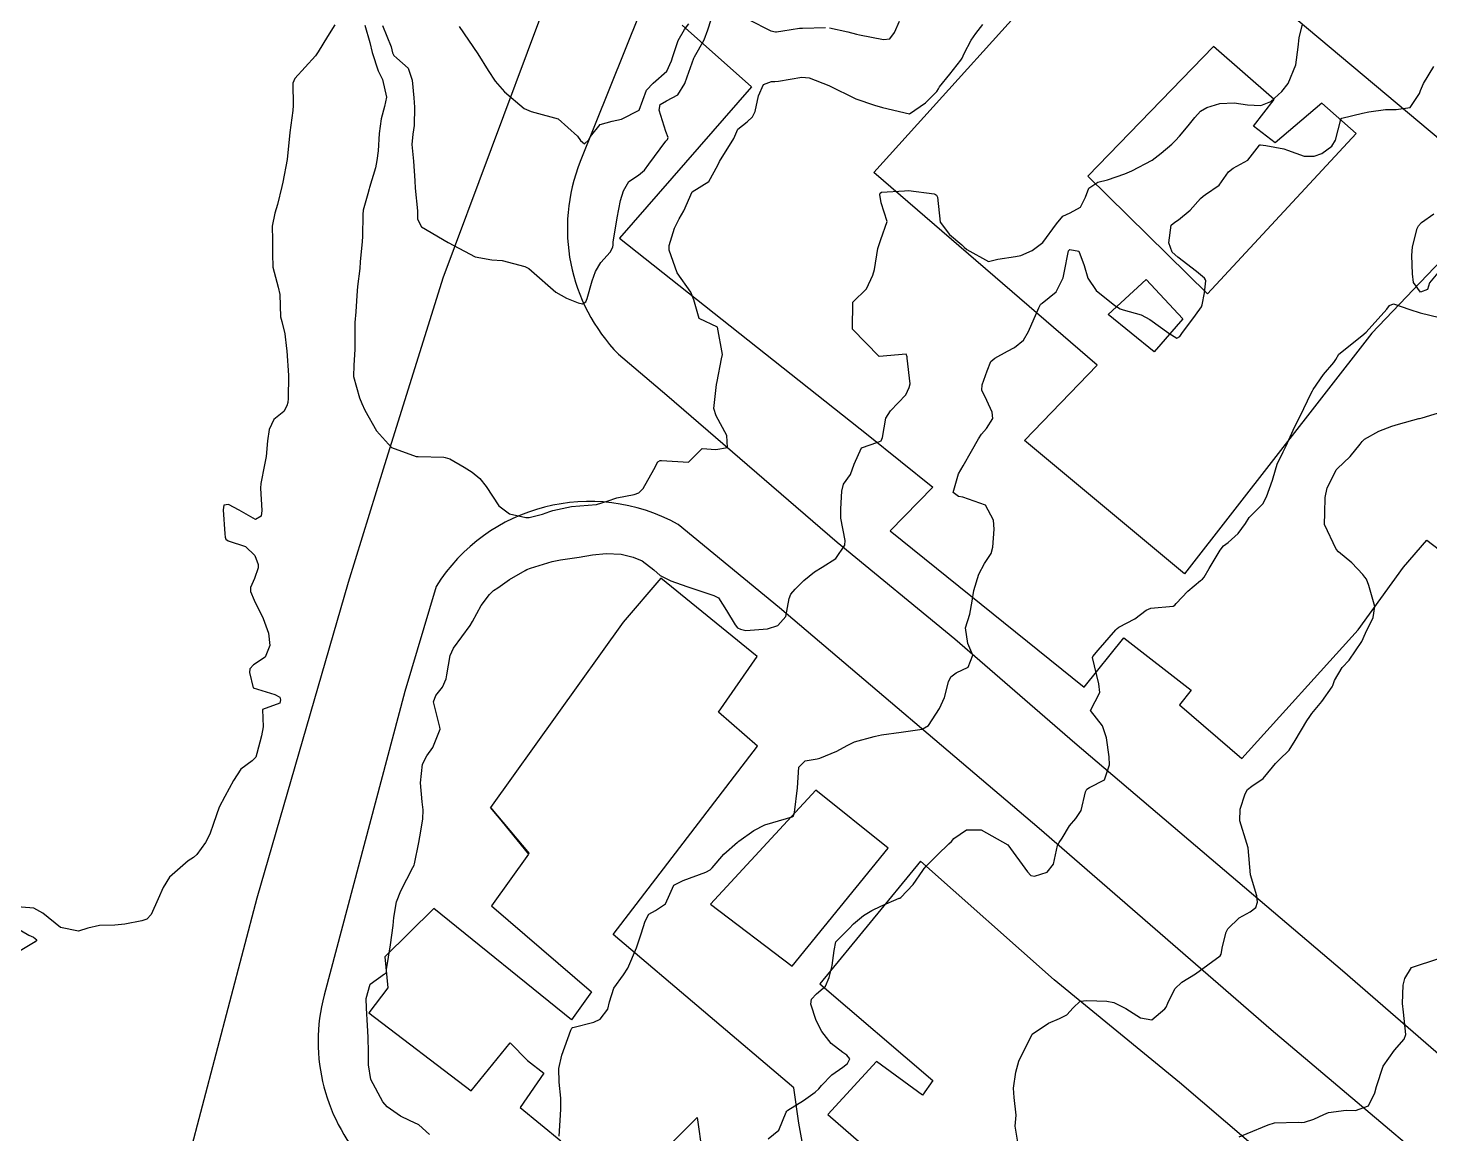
# Model space of a CAD drawing. Header units: metres. Extents: x 318500 to 325275, y 7408834 to 7428799.
# Drawn here: x 320253.2 to 320357, y 7414077.7 to 7414159.6 of the extents above; entities that cross this region are included whole.
import ezdxf

# ---------------------------------------------------------------- set-up
doc = ezdxf.new("R2010")
doc.units = ezdxf.units.M
doc.header["$MEASUREMENT"] = 0
for name, color, linetype in [('Curvas de Nivel 1m', 11, 'Continuous'), ('Curvas de Nivel 5m', 15, 'Continuous'), ('Edificações', 30, 'Continuous'), ('Linha Férrea', 20, 'Continuous'), ('Vias Primárias', 230, 'Continuous')]:
    doc.layers.add(name, color=color, linetype=linetype)

msp = doc.modelspace()

# ---------------------------------------------------------------- linework, layer by layer
at = {"layer": 'Curvas de Nivel 1m', "flags": 128}
for points, elevation in [([(320275.95, 7414159.81), (320275.4, 7414158.96), (320274.72, 7414157.83), (320274.53, 7414157.52), (320272.98, 7414155.85), (320272.85, 7414155.51), (320272.88, 7414153.85), (320272.85, 7414153.47), (320272.61, 7414151.86), (320272.43, 7414149.86), (320272.1, 7414148.17), (320272.03, 7414147.86), (320271.71, 7414146.53), (320271.52, 7414145.87), (320271.32, 7414144.91), (320271.33, 7414143.87), (320271.35, 7414142.86), (320271.37, 7414141.87), (320271.76, 7414140.4), (320271.89, 7414139.86), (320271.94, 7414138.2), (320272.02, 7414137.86), (320272.26, 7414136.96), (320272.38, 7414135.86), (320272.39, 7414135.7), (320272.52, 7414133.86), (320272.5, 7414132.16), (320272.47, 7414131.86), (320272.41, 7414131.63), (320272.18, 7414131.19), (320271.43, 7414130.6), (320271.08, 7414129.87), (320270.98, 7414129.04), (320270.87, 7414127.87), (320270.74, 7414127.25), (320270.47, 7414125.88), (320270.45, 7414125.53), (320270.55, 7414123.88), (320270.49, 7414123.46), (320270.07, 7414123.2), (320268.87, 7414123.9), (320268.09, 7414124.32), (320267.74, 7414124.26), (320267.68, 7414123.92), (320267.82, 7414122.14), (320267.84, 7414121.91), (320267.89, 7414121.76), (320268.05, 7414121.64), (320269.35, 7414121.2), (320270.04, 7414120.54), (320270.28, 7414119.88), (320270.29, 7414119.62), (320270.01, 7414118.83), (320269.72, 7414118.17), (320269.72, 7414117.88), (320269.99, 7414117.23), (320270.66, 7414115.87), (320271.04, 7414114.79), (320271.13, 7414113.87), (320270.8, 7414113.01), (320269.93, 7414112.45), (320269.66, 7414112.15), (320269.63, 7414111.88), (320269.9, 7414110.76), (320271.5, 7414110.26), (320271.89, 7414110.07), (320271.94, 7414109.86), (320271.89, 7414109.61), (320270.61, 7414109.15), (320270.65, 7414107.87), (320270.53, 7414107.2), (320270.18, 7414105.88), (320270.1, 7414105.61), (320269.83, 7414105.34), (320268.99, 7414104.73), (320268.46, 7414103.9), (320267.8, 7414102.71), (320267.38, 7414101.92), (320266.97, 7414100.72), (320266.7, 7414099.92), (320266.37, 7414099.31), (320265.74, 7414098.42), (320265.48, 7414098.18), (320265.1, 7414097.94), (320263.72, 7414096.73), (320263.24, 7414095.97), (320262.87, 7414095.14), (320262.37, 7414093.98), (320262.04, 7414093.62), (320261.67, 7414093.51), (320260.4, 7414093.27), (320259.67, 7414093.19), (320258.54, 7414093.16), (320257.66, 7414092.95), (320256.97, 7414092.75), (320255.66, 7414093.01), (320254.34, 7414094.08), (320253.68, 7414094.44), (320252.14, 7414094.57)], 736), ([(320282.96, 7414077.7), (320282.18, 7414078.41), (320281.48, 7414078.72), (320280.8, 7414079.05), (320279.83, 7414079.74), (320279.5, 7414080.11), (320278.62, 7414081.76), (320278.45, 7414082.85), (320278.45, 7414083.76), (320278.42, 7414084.9), (320278.38, 7414085.76), (320278.3, 7414087.05), (320278.28, 7414087.76), (320278.56, 7414088.82), (320279.63, 7414089.58), (320279.74, 7414089.64), (320279.77, 7414089.75), (320279.78, 7414089.9), (320280.07, 7414091.74), (320280.26, 7414093.16), (320280.32, 7414093.74), (320280.52, 7414094.91), (320280.84, 7414095.73), (320281.73, 7414097.45), (320281.82, 7414097.63), (320281.85, 7414097.72), (320282.17, 7414099.3), (320282.24, 7414099.72), (320282.46, 7414101.04), (320282.5, 7414101.71), (320282.41, 7414102.32), (320282.29, 7414103.72), (320282.44, 7414105.1), (320282.76, 7414105.71), (320283.21, 7414106.34), (320283.75, 7414107.7), (320283.73, 7414107.84), (320283.25, 7414109.71), (320283.43, 7414110.18), (320283.91, 7414110.79), (320284.19, 7414111.42), (320284.25, 7414111.7), (320284.49, 7414113.14), (320284.73, 7414113.69), (320285.97, 7414115.36), (320286.15, 7414115.67), (320286.79, 7414116.85), (320287.39, 7414117.65), (320287.7, 7414117.94), (320288.01, 7414118.15), (320288.89, 7414118.76), (320290.03, 7414119.44), (320290.15, 7414119.5), (320290.44, 7414119.61), (320292.04, 7414120.1), (320292.66, 7414120.21), (320294.04, 7414120.43), (320295.01, 7414120.58), (320296.04, 7414120.68), (320297.15, 7414120.63), (320298.04, 7414120.42), (320298.7, 7414120.16), (320299.56, 7414119.49), (320300.02, 7414119.06), (320300.83, 7414118.66), (320302.01, 7414118.26), (320303.77, 7414117.66), (320304, 7414117.59), (320304.34, 7414117.42), (320304.93, 7414116.47), (320305.58, 7414115.41), (320305.76, 7414115.19), (320305.97, 7414115.08), (320306.37, 7414114.99), (320307.97, 7414115.11), (320308.75, 7414115.37), (320309.32, 7414116.02), (320309.58, 7414117.36), (320309.69, 7414117.67), (320310.01, 7414118.06), (320310.67, 7414118.69), (320311.45, 7414119.33), (320312.03, 7414119.68), (320313.02, 7414120.33), (320313.69, 7414121.3), (320313.71, 7414121.65), (320313.41, 7414123.31), (320313.4, 7414124), (320313.47, 7414125.31), (320313.61, 7414125.81), (320314.12, 7414126.54), (320314.39, 7414127.3), (320314.93, 7414128.5), (320316.15, 7414128.92), (320316.39, 7414129.03), (320316.48, 7414129.27), (320316.74, 7414130.7), (320317.08, 7414131.26), (320318.2, 7414132.44), (320318.47, 7414132.97), (320318.53, 7414133.24), (320318.32, 7414135.15), (320318.31, 7414135.24), (320318.24, 7414135.44), (320316.24, 7414135.27), (320314.27, 7414137.3), (320314.29, 7414139.3), (320315.31, 7414140.28), (320315.78, 7414141.28), (320315.89, 7414141.71), (320316.15, 7414143.27), (320316.36, 7414143.93), (320316.83, 7414145.26), (320316.39, 7414146.65), (320316.28, 7414147.27), (320316.3, 7414147.37), (320316.4, 7414147.42), (320318.12, 7414147.53), (320318.4, 7414147.55), (320320.32, 7414147.3), (320320.4, 7414147.27), (320320.47, 7414147.22), (320320.55, 7414147.07), (320320.76, 7414145.21), (320321.45, 7414144.29), (320322.35, 7414143.54), (320322.53, 7414143.37), (320322.72, 7414143.18), (320324.34, 7414142.29), (320325.02, 7414142.48), (320326.34, 7414142.67), (320326.73, 7414142.75), (320327.56, 7414143.12), (320328.36, 7414143.71), (320329.36, 7414145.1), (320329.82, 7414145.65), (320330.38, 7414145.9), (320331.13, 7414146.33), (320331.5, 7414147.07), (320331.75, 7414147.72), (320332.42, 7414148.18), (320333.13, 7414148.34), (320334.43, 7414148.79), (320334.59, 7414148.86), (320334.95, 7414149.02), (320336.44, 7414149.81), (320337.12, 7414150.31), (320337.9, 7414150.99), (320338.18, 7414151.26), (320338.46, 7414151.58), (320339.11, 7414152.33), (320339.59, 7414152.96), (320340.02, 7414153.42), (320340.49, 7414153.7), (320341.44, 7414153.99), (320342.5, 7414154.05), (320343.5, 7414153.9), (320344.49, 7414153.85), (320345.23, 7414154.15), (320346.05, 7414154.88), (320346.52, 7414155.48), (320347.08, 7414156.86), (320347.24, 7414158.17), (320347.32, 7414158.86), (320347.56, 7414159.87)], 736), ([(320279.48, 7414159.77), (320280.11, 7414158.18), (320280.22, 7414157.75), (320280.31, 7414157.54), (320280.53, 7414157.36), (320281.39, 7414156.61), (320281.68, 7414155.73), (320281.81, 7414154.41), (320281.85, 7414153.73), (320281.82, 7414152.37), (320281.73, 7414151.73), (320281.66, 7414150.95), (320281.77, 7414149.73), (320281.88, 7414148.26), (320281.89, 7414147.73), (320282.06, 7414146.04), (320282.06, 7414145.72), (320282.07, 7414145.43), (320282.36, 7414144.86), (320284.35, 7414143.7), (320286.33, 7414142.64), (320287.56, 7414142.43), (320288.33, 7414142.37), (320290.02, 7414141.93), (320290.32, 7414141.78), (320290.51, 7414141.62), (320292.3, 7414140.03), (320293.1, 7414139.58), (320293.97, 7414139.25), (320294.29, 7414139.17), (320294.53, 7414139.31), (320294.62, 7414139.56), (320294.99, 7414140.87), (320295.25, 7414141.55), (320295.65, 7414142.22), (320296.34, 7414142.98), (320296.53, 7414143.36), (320296.54, 7414143.54), (320296.55, 7414143.74), (320296.84, 7414145.53), (320297.1, 7414146.82), (320297.31, 7414147.53), (320297.71, 7414148.22), (320298.42, 7414148.7), (320298.88, 7414149.05), (320299.19, 7414149.5), (320300.45, 7414151.21), (320300.58, 7414151.34), (320300.63, 7414151.48), (320300.46, 7414151.92), (320299.95, 7414153.49), (320300.04, 7414153.93), (320300.49, 7414154.19), (320301.33, 7414154.64), (320301.85, 7414155.47), (320302.02, 7414155.96), (320302.53, 7414157.36), (320302.58, 7414157.46), (320303.29, 7414158.71), (320303.55, 7414159.45), (320303.8, 7414160.21)], 734), ([(320285.15, 7414159.69), (320286.53, 7414157.67), (320287.29, 7414156.43), (320287.83, 7414155.65), (320288.5, 7414154.85), (320289.96, 7414153.63), (320290.48, 7414153.39), (320290.76, 7414153.33), (320292.47, 7414152.85), (320293.91, 7414151.57), (320294.13, 7414151.25), (320294.44, 7414151.02), (320294.73, 7414151.28), (320294.88, 7414151.56), (320295.58, 7414152.43), (320296.47, 7414152.68), (320297.16, 7414152.84), (320298.48, 7414153.51), (320299.02, 7414154.98), (320299.52, 7414155.49), (320300.52, 7414156.38), (320300.87, 7414157.14), (320300.96, 7414157.48), (320301.36, 7414158.66), (320301.82, 7414159.47), (320302.15, 7414159.88)], 733), ([(320306.57, 7414160.2), (320308.22, 7414159.38), (320308.56, 7414159.3), (320308.64, 7414159.3), (320309.11, 7414159.37), (320310.35, 7414159.56), (320310.56, 7414159.58), (320312.27, 7414159.62)], 734), ([(320312.56, 7414159.59), (320313.91, 7414159.31), (320314.56, 7414159.13), (320314.78, 7414159.08), (320316.55, 7414158.73), (320317.03, 7414158.79), (320317.37, 7414159.26), (320317.74, 7414160.09)], 734), ([(320292.55, 7414077.57), (320292.64, 7414078.73), (320292.68, 7414079.57), (320292.68, 7414080.39), (320292.56, 7414081.57), (320292.54, 7414082.57), (320292.76, 7414083.57), (320293.43, 7414085.42), (320293.5, 7414085.56), (320293.53, 7414085.6), (320293.57, 7414085.62), (320295.12, 7414086), (320295.58, 7414086.22), (320296.16, 7414086.96), (320296.27, 7414087.52), (320296.61, 7414088.53), (320297.31, 7414089.51), (320297.63, 7414090), (320298.28, 7414091.5), (320298.62, 7414092.55), (320298.92, 7414093.49), (320299.19, 7414093.99), (320299.69, 7414094.26), (320300.42, 7414094.76), (320300.74, 7414095.47), (320301.03, 7414096.15), (320301.72, 7414096.5), (320303.4, 7414097.11), (320303.73, 7414097.28), (320303.89, 7414097.43), (320304.73, 7414098.43), (320305.76, 7414099.32), (320305.8, 7414099.36), (320305.86, 7414099.4), (320306.96, 7414100.2), (320307.78, 7414100.6), (320308.38, 7414100.77), (320309.79, 7414101.19), (320309.89, 7414101.25), (320309.93, 7414101.35), (320309.96, 7414101.51), (320310.2, 7414103.34), (320310.29, 7414104.88), (320310.75, 7414105.34), (320311.66, 7414105.5), (320311.84, 7414105.54), (320313.11, 7414106.05), (320313.86, 7414106.47), (320314.42, 7414106.74), (320315.87, 7414107.15), (320315.96, 7414107.18), (320316.42, 7414107.26), (320317.87, 7414107.47), (320319.42, 7414107.68), (320319.88, 7414107.97), (320320.7, 7414109.21), (320321.08, 7414110.03), (320321.38, 7414111.2), (320321.55, 7414111.57), (320321.93, 7414111.86), (320322.83, 7414112.28), (320323.17, 7414113.17), (320322.81, 7414114.03), (320322.64, 7414115.18), (320322.95, 7414116.21), (320323.13, 7414117.17), (320323.24, 7414117.95), (320323.62, 7414119.17), (320324.04, 7414119.95), (320324.53, 7414120.68), (320324.66, 7414121.15), (320324.74, 7414122.49), (320324.69, 7414123.15), (320324.1, 7414124.26), (320322.43, 7414124.86), (320322.11, 7414124.92), (320321.71, 7414125.2), (320322.12, 7414126.59), (320322.45, 7414127.19), (320323.06, 7414128.27), (320323.59, 7414129.17), (320323.82, 7414129.51), (320324.17, 7414129.94), (320324.65, 7414130.69), (320324.61, 7414131.16), (320324.2, 7414132.02), (320323.83, 7414132.79), (320323.86, 7414133.17), (320324.23, 7414134.21), (320324.5, 7414134.89), (320324.81, 7414135.15), (320325.74, 7414135.66), (320326.25, 7414135.94), (320326.92, 7414136.48), (320327.29, 7414137.12), (320328.05, 7414138.87), (320328.19, 7414139.11), (320328.23, 7414139.17), (320328.29, 7414139.21), (320329.34, 7414140.06), (320329.85, 7414141.09), (320329.94, 7414141.47), (320330.25, 7414143.08), (320330.35, 7414143.19), (320331.01, 7414143.07), (320331.41, 7414142), (320331.67, 7414141.07), (320332.31, 7414140.15), (320333.67, 7414139.04), (320334.07, 7414138.81), (320334.29, 7414138.73), (320335.62, 7414138.35), (320336.28, 7414138.02), (320337.68, 7414136.99), (320338.26, 7414136.63), (320338.49, 7414136.75), (320338.65, 7414136.97), (320339.65, 7414138.33), (320340.1, 7414138.95), (320340.15, 7414139.09), (320340.31, 7414139.98), (320340.41, 7414140.86), (320340.4, 7414140.95), (320340.32, 7414141.07), (320339.72, 7414141.57), (320338.34, 7414142.61), (320337.92, 7414142.98), (320337.67, 7414143.68), (320337.86, 7414144.99), (320338.13, 7414145.22), (320338.38, 7414145.38), (320339.25, 7414146.1), (320340.01, 7414146.96), (320340.22, 7414147.14), (320340.4, 7414147.26), (320341.4, 7414147.95), (320342.09, 7414148.93), (320342.43, 7414149.21), (320343.53, 7414149.81), (320344.38, 7414150.9), (320344.42, 7414150.93), (320344.45, 7414150.93), (320344.86, 7414150.89), (320346.2, 7414150.63), (320346.45, 7414150.55), (320347.69, 7414150.1), (320348.44, 7414150.1), (320348.99, 7414150.29), (320349.74, 7414150.83), (320350.01, 7414151.27), (320350.4, 7414152.82), (320350.42, 7414152.88), (320350.48, 7414152.91), (320352.01, 7414153.28), (320352.49, 7414153.37), (320353.7, 7414153.56), (320354.49, 7414153.56), (320355.54, 7414153.7), (320356.23, 7414154.74), (320356.3, 7414154.96), (320356.52, 7414155.47), (320357.29, 7414156.73)], 737), ([(320357.59, 7414141.46), (320356.98, 7414140.73), (320356.81, 7414140.24), (320356.31, 7414140.02), (320355.78, 7414140.75), (320355.7, 7414141.38), (320355.65, 7414142.75), (320355.71, 7414143.39), (320356.06, 7414144.74), (320356.16, 7414144.95), (320356.38, 7414145.19), (320357.28, 7414145.83)], 738), ([(320308.02, 7414077.36), (320308.81, 7414078.02), (320309.36, 7414079.35), (320309.41, 7414079.43), (320309.49, 7414079.49), (320310.63, 7414080.21), (320311.51, 7414080.83), (320311.77, 7414081.06), (320311.97, 7414081.31), (320312.73, 7414082.11), (320313.54, 7414082.68), (320313.9, 7414082.94), (320314.06, 7414083.28), (320313.84, 7414083.57), (320313.55, 7414083.76), (320312.68, 7414084.43), (320312, 7414085.32), (320311.58, 7414086.14), (320311.18, 7414087.33), (320311.22, 7414087.71), (320311.61, 7414088.09), (320312.27, 7414088.66), (320312.54, 7414089.31), (320312.75, 7414090.2), (320312.9, 7414091.31), (320313.03, 7414091.94), (320313.67, 7414092.6), (320314.03, 7414092.94), (320314.33, 7414093.29), (320315.07, 7414093.9), (320315.7, 7414094.28), (320316.36, 7414094.6), (320317.71, 7414095.17), (320317.76, 7414095.19), (320317.83, 7414095.24), (320318.76, 7414096.19), (320319.46, 7414097.22), (320319.57, 7414097.39), (320319.74, 7414097.58), (320320.56, 7414098.39), (320321.4, 7414099.2), (320321.58, 7414099.38), (320321.77, 7414099.59), (320322.7, 7414100.25), (320323.78, 7414100.23), (320325.76, 7414099.14), (320327.21, 7414097.12), (320327.46, 7414096.85), (320327.73, 7414096.81), (320328.67, 7414097.1), (320329.14, 7414097.69), (320329.44, 7414099.08), (320329.55, 7414099.29), (320329.77, 7414099.63), (320330.33, 7414100.53), (320330.8, 7414101.07), (320331.19, 7414101.68), (320331.52, 7414103.06), (320331.61, 7414103.26), (320331.81, 7414103.37), (320332.92, 7414103.94), (320333.28, 7414105.04), (320333.25, 7414105.64), (320333.06, 7414107.04), (320332.77, 7414107.94), (320331.89, 7414109.06), (320332.56, 7414110.4), (320332.5, 7414111.05), (320332.02, 7414112.99), (320332.04, 7414113.06), (320332.44, 7414113.54), (320333.76, 7414115.03), (320333.86, 7414115.15), (320333.97, 7414115.23), (320335.15, 7414115.85), (320335.99, 7414116.49), (320336.35, 7414116.64), (320338, 7414116.8), (320338.11, 7414116.86), (320338.21, 7414116.98), (320339.08, 7414117.9), (320340.03, 7414118.68), (320340.17, 7414118.8), (320340.28, 7414118.95), (320340.66, 7414119.57), (320341.48, 7414120.93), (320341.73, 7414121.25), (320342.06, 7414121.51), (320342.81, 7414122.17), (320343.35, 7414122.91), (320343.63, 7414123.36), (320344.09, 7414123.82), (320344.63, 7414124.37), (320344.9, 7414124.89), (320345.35, 7414126.11), (320345.57, 7414126.88), (320345.7, 7414127.31), (320346.15, 7414128.22), (320346.37, 7414128.65), (320346.47, 7414128.87), (320346.98, 7414130.05), (320347.39, 7414130.85), (320348.21, 7414132.56), (320348.3, 7414132.74), (320348.36, 7414132.84), (320349.13, 7414133.93), (320349.89, 7414134.82), (320350.03, 7414135.04), (320350.25, 7414135.44), (320351.96, 7414136.79), (320352.27, 7414137.07), (320353.8, 7414138.77), (320354.02, 7414139.04), (320354.3, 7414139.18), (320355.51, 7414138.75), (320356.29, 7414138.5), (320357.71, 7414138.15)], 738), ([(320326.51, 7414077.12), (320326.31, 7414078.3), (320326.37, 7414079.12), (320326.22, 7414080.42), (320326.19, 7414081.13), (320326.36, 7414082.31), (320326.58, 7414083.12), (320327.57, 7414085.11), (320328.76, 7414085.92), (320329.59, 7414086.27), (320330.12, 7414086.54), (320330.59, 7414087.07), (320331.12, 7414087.55), (320331.61, 7414087.62), (320333.09, 7414087.56), (320333.61, 7414087.46), (320334.49, 7414087.02), (320335.59, 7414086.33), (320336.41, 7414086.17), (320337.37, 7414086.98), (320337.47, 7414087.12), (320337.61, 7414087.4), (320338.12, 7414088.48), (320338.65, 7414088.96), (320339.64, 7414089.57), (320341.47, 7414090.92), (320341.55, 7414091.03), (320341.66, 7414091.6), (320341.92, 7414092.67), (320342.04, 7414092.92), (320342.87, 7414093.73), (320343.7, 7414094.16), (320344.11, 7414094.49), (320344.24, 7414094.89), (320344.19, 7414095.36), (320343.73, 7414096.9), (320343.54, 7414098.9), (320343.45, 7414099.22), (320342.93, 7414100.91), (320342.95, 7414101.76), (320343.32, 7414102.9), (320343.49, 7414103.22), (320343.82, 7414103.47), (320344.66, 7414104.05), (320345.36, 7414104.88), (320345.56, 7414105.16), (320345.85, 7414105.41), (320346.59, 7414106.13), (320347.03, 7414106.85), (320347.88, 7414108.3), (320348.1, 7414108.62), (320348.26, 7414108.84), (320349, 7414109.74), (320349.76, 7414110.82), (320349.81, 7414110.93), (320349.93, 7414111.3), (320350.5, 7414112.25), (320351.03, 7414112.8), (320351.96, 7414114.19), (320352.23, 7414114.79), (320352.81, 7414115.96), (320352.92, 7414116.78), (320352.48, 7414118.33), (320352.3, 7414118.79), (320352.19, 7414118.95), (320352.03, 7414119.14), (320351.22, 7414119.99), (320350.23, 7414120.82), (320350.05, 7414121), (320349.2, 7414122.83), (320349.22, 7414123.71), (320349.25, 7414124.83), (320349.39, 7414125.55), (320350.03, 7414126.82), (320350.07, 7414126.88), (320350.13, 7414126.96), (320351.09, 7414127.86), (320351.84, 7414128.79), (320351.98, 7414128.98), (320352.17, 7414129.15), (320353.21, 7414129.74), (320354.18, 7414130.11), (320354.68, 7414130.26), (320356.19, 7414130.67), (320356.24, 7414130.68), (320356.42, 7414130.74), (320358.2, 7414131.27)], 739), ([(320251.67, 7414093.41), (320253.31, 7414092.44), (320253.65, 7414092.3), (320253.89, 7414092.09), (320253.77, 7414091.96), (320253.65, 7414091.88), (320252.53, 7414091.21)], 736)]:
    msp.add_lwpolyline(points, dxfattribs=dict(at, elevation=elevation))
at = {"layer": 'Curvas de Nivel 5m', "flags": 128}
for points, elevation in [([(320278.16, 7414159.78), (320278.54, 7414158.5), (320278.71, 7414157.78), (320279.15, 7414156.4), (320279.47, 7414155.77), (320279.78, 7414154.47), (320279.64, 7414153.76), (320279.37, 7414152.87), (320279.23, 7414151.77), (320279.16, 7414150.49), (320279.07, 7414149.77), (320278.96, 7414149.24), (320278.52, 7414147.78), (320278.5, 7414147.68), (320278.39, 7414147.3), (320278.06, 7414146.1), (320278.02, 7414145.78), (320277.99, 7414144.15), (320277.97, 7414143.78), (320277.83, 7414142.28), (320277.79, 7414141.79), (320277.63, 7414140.46), (320277.57, 7414139.79), (320277.5, 7414138.57), (320277.44, 7414137.79), (320277.42, 7414136.63), (320277.42, 7414135.79), (320277.37, 7414134.64), (320277.34, 7414133.79), (320277.77, 7414132.21), (320277.96, 7414131.78), (320278.18, 7414131.3), (320279.03, 7414129.77), (320280.14, 7414128.54), (320281.98, 7414127.87), (320282.13, 7414127.86), (320284.02, 7414127.81), (320284.13, 7414127.8), (320284.47, 7414127.69), (320285.52, 7414127.07), (320286.12, 7414126.7), (320286.69, 7414126.23), (320287.16, 7414125.65), (320288.09, 7414124.21), (320288.88, 7414123.63), (320290.08, 7414123.35), (320290.34, 7414123.35), (320291.31, 7414123.6), (320291.87, 7414123.81), (320292.08, 7414123.87), (320293.48, 7414124.18), (320294.09, 7414124.22), (320295.32, 7414124.32), (320296.1, 7414124.56), (320296.82, 7414124.81), (320298.1, 7414125.05), (320298.44, 7414125.17), (320298.77, 7414125.5), (320299.55, 7414126.91), (320299.85, 7414127.48), (320300.04, 7414127.58), (320300.13, 7414127.58), (320302.13, 7414127.46), (320303.14, 7414128.45), (320304.14, 7414128.39), (320305.02, 7414128.54), (320304.97, 7414129.42), (320304.18, 7414130.87), (320304.01, 7414131.43), (320304.21, 7414133.21), (320304.24, 7414133.43), (320304.56, 7414135.1), (320304.64, 7414135.42), (320304.27, 7414137.43), (320302.91, 7414138.08), (320302.51, 7414139.46), (320302.3, 7414140.02), (320301.28, 7414141.47), (320300.69, 7414143.13), (320300.7, 7414143.48), (320301.08, 7414144.76), (320301.43, 7414145.47), (320301.79, 7414146.05), (320302.4, 7414147.46), (320303.62, 7414148.23), (320304.3, 7414149.43), (320304.43, 7414149.7), (320305.48, 7414151.41), (320305.78, 7414152.09), (320306.47, 7414152.63), (320306.86, 7414153.01), (320307.06, 7414153.39), (320307.32, 7414154.57), (320307.67, 7414155.39), (320308.27, 7414155.62), (320308.51, 7414155.62), (320308.78, 7414155.64), (320310.52, 7414155.95), (320311.06, 7414155.89), (320312.51, 7414155.32), (320314.5, 7414154.35), (320315.9, 7414153.87), (320316.49, 7414153.7), (320318.48, 7414153.24), (320319.67, 7414154.05), (320320.5, 7414154.88), (320320.63, 7414155.09), (320320.71, 7414155.22), (320321.48, 7414156.17), (320322.29, 7414157.19), (320322.38, 7414157.34), (320322.54, 7414157.7), (320323.05, 7414158.68), (320323.39, 7414159.18), (320323.9, 7414159.84)], 735), ([(320342.87, 7414077.52), (320343.48, 7414077.76), (320345.02, 7414078.41), (320345.49, 7414078.56), (320347.25, 7414078.6), (320347.49, 7414078.59), (320347.72, 7414078.61), (320348.41, 7414078.83), (320349.15, 7414079.17), (320349.5, 7414079.33), (320350.8, 7414079.5), (320351.5, 7414079.48), (320352.46, 7414079.82), (320352.93, 7414080.77), (320353.05, 7414081.25), (320353.55, 7414082.76), (320354.38, 7414083.93), (320355.1, 7414084.74), (320355.21, 7414085.1), (320355.04, 7414086.75), (320354.96, 7414087.39), (320355.03, 7414088.75), (320355.14, 7414089.24), (320355.64, 7414090.04), (320357.65, 7414090.71)], 740)]:
    msp.add_lwpolyline(points, dxfattribs=dict(at, elevation=elevation))
at = {"layer": 'Edificações'}
for points in [[(320357.84, 7414142.37), (320352.7, 7414136.99), (320338.84, 7414119.18), (320327, 7414129.06), (320332.38, 7414134.64), (320315.84, 7414148.9), (320330.86, 7414165.53)], [(320301.65, 7414159.78), (320306.79, 7414155.23), (320297.01, 7414144.03), (320315.43, 7414129.46), (320320.2, 7414125.59), (320317.06, 7414122.37), (320331.4, 7414110.79), (320334.34, 7414114.44), (320339.34, 7414110.58), (320338.47, 7414109.48), (320343.07, 7414105.52), (320351.7, 7414115.03), (320355.05, 7414119.69), (320356.78, 7414121.67), (320383.63, 7414101.2)], [(320311.84, 7414070.01), (320310.29, 7414078.54), (320309.93, 7414081.15), (320296.54, 7414092.5), (320307.24, 7414106.44), (320304.35, 7414108.94), (320307.2, 7414113.07), (320300.08, 7414118.86), (320297.28, 7414115.61), (320287.47, 7414101.9), (320290.34, 7414098.5), (320287.47, 7414101.9), (320290.28, 7414098.45), (320287.55, 7414094.61), (320294.94, 7414088.26), (320293.46, 7414086.18), (320283.29, 7414094.41), (320279.66, 7414090.85), (320279.88, 7414088.55), (320278.47, 7414086.7), (320286.04, 7414080.92), (320288.93, 7414084.48), (320290.22, 7414083.16), (320291.43, 7414082.23), (320289.66, 7414079.7), (320292.69, 7414077.23)], [(320355.83, 7414066.69), (320338.46, 7414081.54), (320329.18, 7414089.15), (320319.3, 7414097.93), (320311.85, 7414088.84), (320320.21, 7414081.69), (320319.44, 7414080.6), (320316.03, 7414083.1), (320312.44, 7414079.18), (320316.03, 7414076.05)], [(320294.65, 7414070.89), (320302.76, 7414078.94), (320303.14, 7414076.34)]]:
    msp.add_lwpolyline(points, dxfattribs=at)
for points in [[(320340.54, 7414139.9), (320351.55, 7414151.77), (320348.99, 7414154.03), (320345.55, 7414151.08), (320343.95, 7414152.31), (320345.48, 7414154.28), (320340.99, 7414158.21), (320331.69, 7414148.62), (320340.54, 7414139.9)], [(320338.71, 7414138.06), (320336.6, 7414135.61), (320333.19, 7414138.39), (320336.01, 7414140.96), (320338.71, 7414138.06)], [(320311.56, 7414103.18), (320303.76, 7414094.75), (320309.81, 7414090.14), (320316.9, 7414098.89), (320311.56, 7414103.18)]]:
    msp.add_lwpolyline(points, close=True, dxfattribs=at)
at = {"layer": 'Linha Férrea'}
msp.add_lwpolyline([(320243.12, 7412578.11, -0.022066), (320218.66, 7412665.02, -0.057292), (320208.42, 7412757.77, -0.015116), (320209.15, 7412809.73), (320213, 7412898.46), (320217.75, 7413022.22), (320218.87, 7413065.55, 0.002845), (320222.47, 7413170.4), (320223.92, 7413209.93, 0.002082), (320224.71, 7413276.66, 0.003632), (320228.06, 7413358.95, 0.007114), (320228.46, 7413437.22, 0.052007), (320207.39, 7413601.5), (320189.58, 7413674.05, -0.009688), (320173.97, 7413744.6, -0.038503), (320163.91, 7413836.79, -0.068065), (320181.51, 7414006.6, -0.018281), (320204.23, 7414088.37, -0.009006), (320223.39, 7414139.11, -0.076005), (320320.44, 7414312, -0.027328)], format="xyb", dxfattribs=at)
at = {"layer": 'Vias Primárias'}
msp.add_lwpolyline([(320326.23, 7414237.12), (320317.7, 7414220), (320308.64, 7414201.95), (320299.64, 7414181.49), (320291.11, 7414160.22), (320283.95, 7414141.06), (320279.52, 7414126.94), (320276.93, 7414118.54), (320270.18, 7414095.17), (320265.13, 7414075.94), (320260.02, 7414058.01), (320253.95, 7414035.3), (320249.04, 7414017.24), (320244.25, 7414000.05)], dxfattribs=at)
for points in [[(320427.88, 7414091.76), (320418.1, 7414099.54), (320404.04, 7414111.59), (320387.69, 7414125.65), (320373.66, 7414137.84), (320362.82, 7414147.06), (320347.1, 7414160.24), (320332.17, 7414173.31), (320322.05, 7414181.48, 0.369586), (320305.27, 7414176.68), (320303.47, 7414173.14), (320298.51, 7414160.64), (320294.12, 7414149.7, 0.297606), (320296.95, 7414135.44), (320300.52, 7414132.41), (320313.13, 7414121.54), (320321.85, 7414114.37), (320330.72, 7414106.69), (320341.31, 7414097.68), (320350.53, 7414089.82), (320358, 7414083.34), (320366.87, 7414075.82)], [(320405.21, 7414034.43), (320383.81, 7414052.67), (320363.87, 7414069.7), (320345.24, 7414085.44), (320328.09, 7414100.35), (320308.86, 7414116.67), (320301.35, 7414122.84, 0.399515), (320283.44, 7414118.24), (320281.13, 7414110.47), (320275.16, 7414088, 0.263087), (320278.47, 7414075.29), (320297.21, 7414058.79), (320313.12, 7414045.47), (320330.4, 7414030.57), (320348.09, 7414015.54), (320359.38, 7414006.01), (320366.26, 7414000.05)]]:
    msp.add_lwpolyline(points, format="xyb", dxfattribs=at)

doc.saveas('drawing.dxf')
